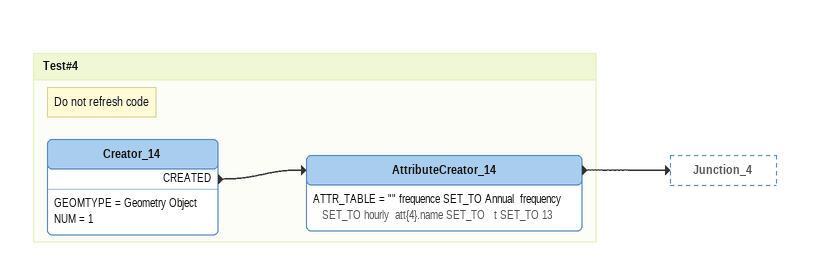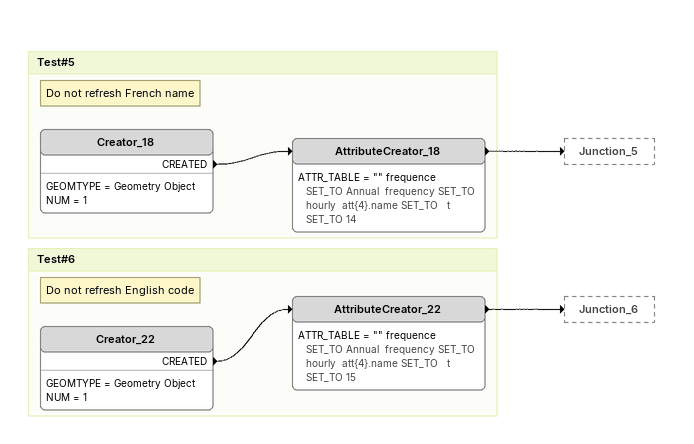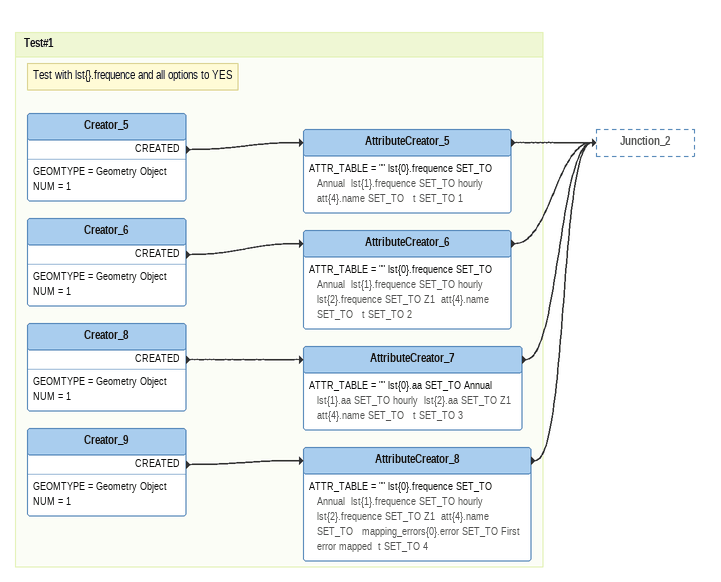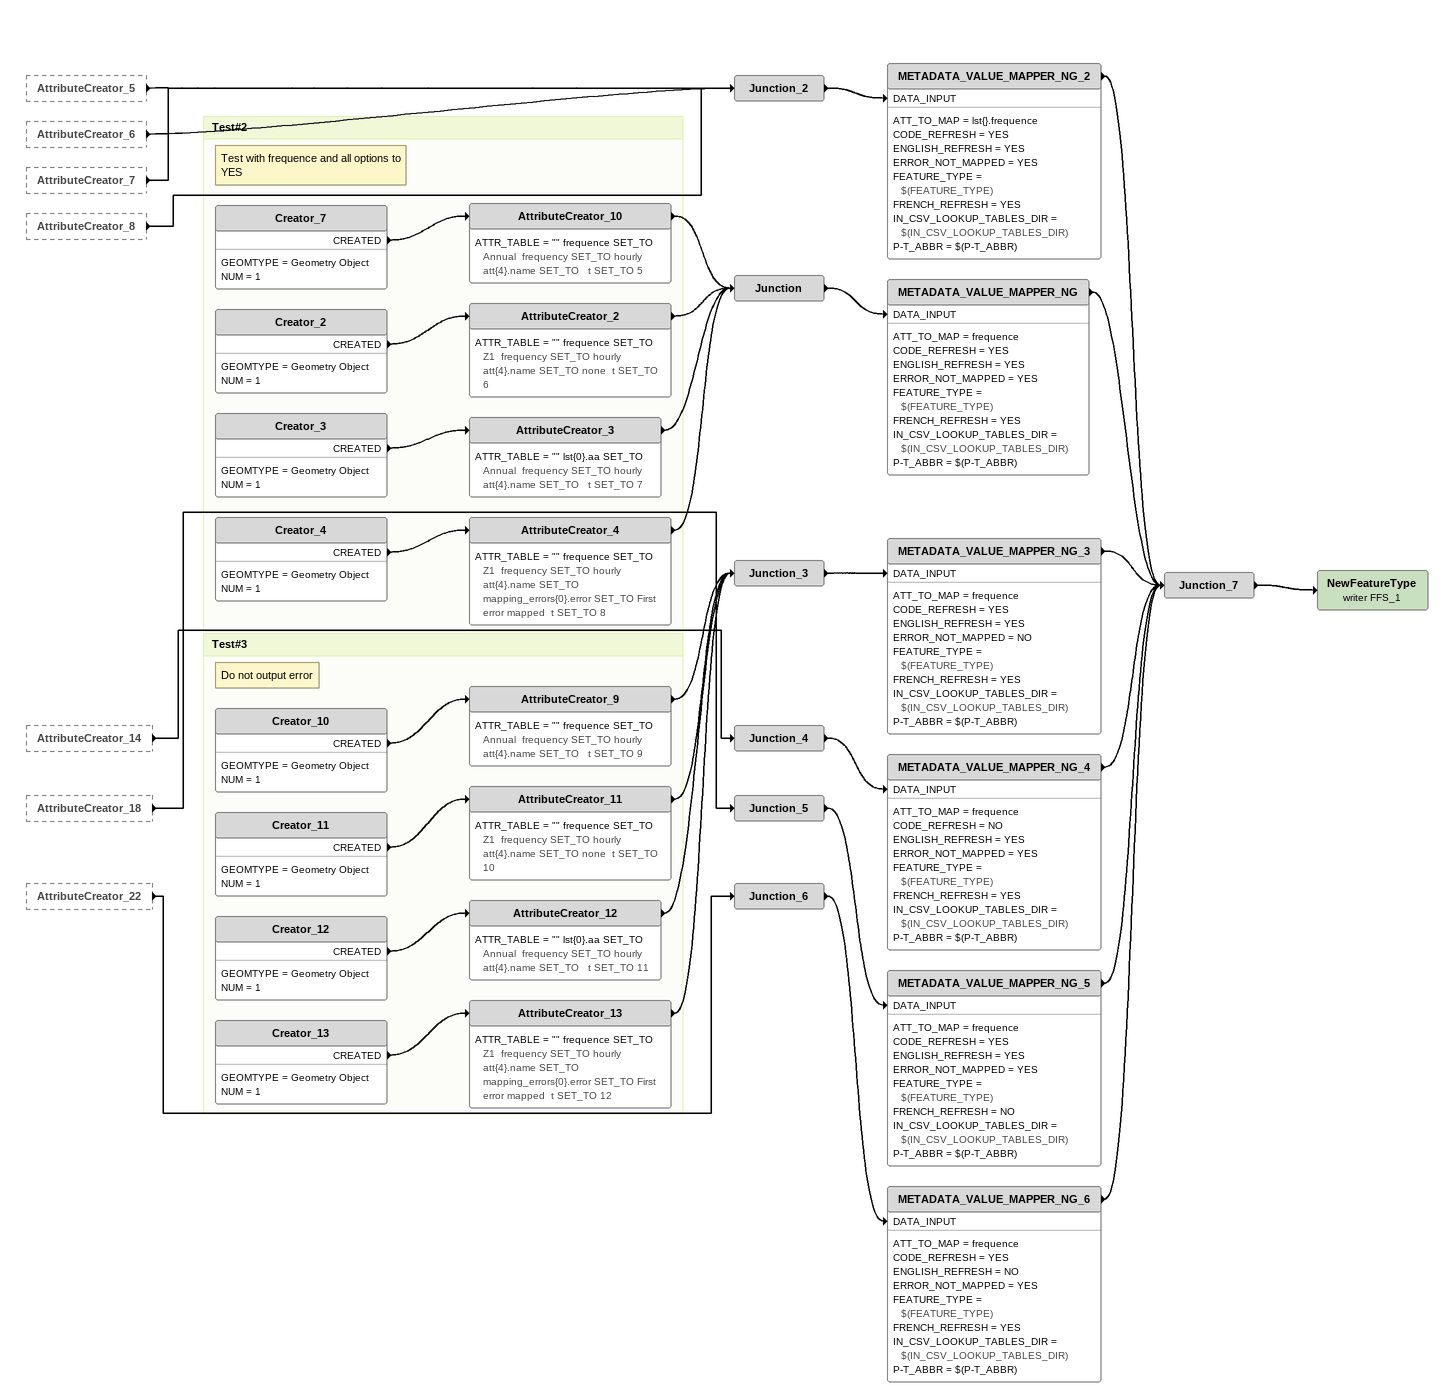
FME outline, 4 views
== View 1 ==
Bookmark: Test#4
Note: Do not refresh code
Creator_14
    GEOMTYPE = Geometry Object
    NUM = 1
    CREATED -> AttributeCreator_14
AttributeCreator_14
    ATTR_TABLE = "" frequence SET_TO Annual  frequency SET_TO hourly  att{4}.name SET_TO   t SET_TO 13
    -> Junction_4

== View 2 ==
Bookmark: Test#5
Note: Do not refresh French name
Creator_18
    GEOMTYPE = Geometry Object
    NUM = 1
    CREATED -> AttributeCreator_18
AttributeCreator_18
    ATTR_TABLE = "" frequence SET_TO Annual  frequency SET_TO hourly  att{4}.name SET_TO   t SET_TO 14
    -> Junction_5

Bookmark: Test#6
Note: Do not refresh English code
Creator_22
    GEOMTYPE = Geometry Object
    NUM = 1
    CREATED -> AttributeCreator_22
AttributeCreator_22
    ATTR_TABLE = "" frequence SET_TO Annual  frequency SET_TO hourly  att{4}.name SET_TO   t SET_TO 15
    -> Junction_6

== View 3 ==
Bookmark: Test#1
Note: Test with lst{}.frequence and all options to YES
Creator_5
    GEOMTYPE = Geometry Object
    NUM = 1
    CREATED -> AttributeCreator_5
AttributeCreator_5
    ATTR_TABLE = "" lst{0}.frequence SET_TO Annual  lst{1}.frequence SET_TO hourly  att{4}.name SET_TO   t SET_TO 1
    -> Junction_2
Creator_6
    GEOMTYPE = Geometry Object
    NUM = 1
    CREATED -> AttributeCreator_6
AttributeCreator_6
    ATTR_TABLE = "" lst{0}.frequence SET_TO Annual  lst{1}.frequence SET_TO hourly  lst{2}.frequence SET_TO Z1  att{4}.name SET_TO   t SET_TO 2
    -> Junction_2
Creator_8
    GEOMTYPE = Geometry Object
    NUM = 1
    CREATED -> AttributeCreator_7
AttributeCreator_7
    ATTR_TABLE = "" lst{0}.aa SET_TO Annual  lst{1}.aa SET_TO hourly  lst{2}.aa SET_TO Z1  att{4}.name SET_TO   t SET_TO 3
    -> Junction_2
Creator_9
    GEOMTYPE = Geometry Object
    NUM = 1
    CREATED -> AttributeCreator_8
AttributeCreator_8
    ATTR_TABLE = "" lst{0}.frequence SET_TO Annual  lst{1}.frequence SET_TO hourly  lst{2}.frequence SET_TO Z1  att{4}.name SET_TO   mapping_errors{0}.error SET_TO First error mapped  t SET_TO 4
    -> Junction_2

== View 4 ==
AttributeCreator_5 [outside]
    -> Junction_2
AttributeCreator_6 [outside]
    -> Junction_2
AttributeCreator_7 [outside]
    -> Junction_2
AttributeCreator_8 [outside]
    -> Junction_2
AttributeCreator_14 [outside]
    -> Junction_4
AttributeCreator_18 [outside]
    -> Junction_5
AttributeCreator_22 [outside]
    -> Junction_6
Junction_2
    -> METADATA_VALUE_MAPPER_NG_2 [DATA_INPUT]
METADATA_VALUE_MAPPER_NG_2
    ATT_TO_MAP = lst{}.frequence
    CODE_REFRESH = YES
    ENGLISH_REFRESH = YES
    ERROR_NOT_MAPPED = YES
    FEATURE_TYPE = $(FEATURE_TYPE)
    FRENCH_REFRESH = YES
    IN_CSV_LOOKUP_TABLES_DIR = $(IN_CSV_LOOKUP_TABLES_DIR)
    P-T_ABBR = $(P-T_ABBR)
    -> Junction_7
Junction
    -> METADATA_VALUE_MAPPER_NG [DATA_INPUT]
METADATA_VALUE_MAPPER_NG
    ATT_TO_MAP = frequence
    CODE_REFRESH = YES
    ENGLISH_REFRESH = YES
    ERROR_NOT_MAPPED = YES
    FEATURE_TYPE = $(FEATURE_TYPE)
    FRENCH_REFRESH = YES
    IN_CSV_LOOKUP_TABLES_DIR = $(IN_CSV_LOOKUP_TABLES_DIR)
    P-T_ABBR = $(P-T_ABBR)
    -> Junction_7
Junction_3
    -> METADATA_VALUE_MAPPER_NG_3 [DATA_INPUT]
METADATA_VALUE_MAPPER_NG_3
    ATT_TO_MAP = frequence
    CODE_REFRESH = YES
    ENGLISH_REFRESH = YES
    ERROR_NOT_MAPPED = NO
    FEATURE_TYPE = $(FEATURE_TYPE)
    FRENCH_REFRESH = YES
    IN_CSV_LOOKUP_TABLES_DIR = $(IN_CSV_LOOKUP_TABLES_DIR)
    P-T_ABBR = $(P-T_ABBR)
    -> Junction_7
Junction_4
    -> METADATA_VALUE_MAPPER_NG_4 [DATA_INPUT]
METADATA_VALUE_MAPPER_NG_4
    ATT_TO_MAP = frequence
    CODE_REFRESH = NO
    ENGLISH_REFRESH = YES
    ERROR_NOT_MAPPED = YES
    FEATURE_TYPE = $(FEATURE_TYPE)
    FRENCH_REFRESH = YES
    IN_CSV_LOOKUP_TABLES_DIR = $(IN_CSV_LOOKUP_TABLES_DIR)
    P-T_ABBR = $(P-T_ABBR)
    -> Junction_7
Junction_5
    -> METADATA_VALUE_MAPPER_NG_5 [DATA_INPUT]
METADATA_VALUE_MAPPER_NG_5
    ATT_TO_MAP = frequence
    CODE_REFRESH = YES
    ENGLISH_REFRESH = YES
    ERROR_NOT_MAPPED = YES
    FEATURE_TYPE = $(FEATURE_TYPE)
    FRENCH_REFRESH = NO
    IN_CSV_LOOKUP_TABLES_DIR = $(IN_CSV_LOOKUP_TABLES_DIR)
    P-T_ABBR = $(P-T_ABBR)
    -> Junction_7
Junction_6
    -> METADATA_VALUE_MAPPER_NG_6 [DATA_INPUT]
METADATA_VALUE_MAPPER_NG_6
    ATT_TO_MAP = frequence
    CODE_REFRESH = YES
    ENGLISH_REFRESH = NO
    ERROR_NOT_MAPPED = YES
    FEATURE_TYPE = $(FEATURE_TYPE)
    FRENCH_REFRESH = YES
    IN_CSV_LOOKUP_TABLES_DIR = $(IN_CSV_LOOKUP_TABLES_DIR)
    P-T_ABBR = $(P-T_ABBR)
    -> Junction_7
Junction_7
    -> NewFeatureType (writer FFS_1)
NewFeatureType (writer FFS_1)

Bookmark: Test#2
Note: Test with frequence and all options to YES
Creator_7
    GEOMTYPE = Geometry Object
    NUM = 1
    CREATED -> AttributeCreator_10
AttributeCreator_10
    ATTR_TABLE = "" frequence SET_TO Annual  frequency SET_TO hourly  att{4}.name SET_TO   t SET_TO 5
    -> Junction
Creator_2
    GEOMTYPE = Geometry Object
    NUM = 1
    CREATED -> AttributeCreator_2
AttributeCreator_2
    ATTR_TABLE = "" frequence SET_TO Z1  frequency SET_TO hourly  att{4}.name SET_TO none  t SET_TO 6
    -> Junction
Creator_3
    GEOMTYPE = Geometry Object
    NUM = 1
    CREATED -> AttributeCreator_3
AttributeCreator_3
    ATTR_TABLE = "" lst{0}.aa SET_TO Annual  frequency SET_TO hourly  att{4}.name SET_TO   t SET_TO 7
    -> Junction
Creator_4
    GEOMTYPE = Geometry Object
    NUM = 1
    CREATED -> AttributeCreator_4
AttributeCreator_4
    ATTR_TABLE = "" frequence SET_TO Z1  frequency SET_TO hourly  att{4}.name SET_TO   mapping_errors{0}.error SET_TO First error mapped  t SET_TO 8
    -> Junction

Bookmark: Test#3
Note: Do not output error
Creator_10
    GEOMTYPE = Geometry Object
    NUM = 1
    CREATED -> AttributeCreator_9
AttributeCreator_9
    ATTR_TABLE = "" frequence SET_TO Annual  frequency SET_TO hourly  att{4}.name SET_TO   t SET_TO 9
    -> Junction_3
Creator_11
    GEOMTYPE = Geometry Object
    NUM = 1
    CREATED -> AttributeCreator_11
AttributeCreator_11
    ATTR_TABLE = "" frequence SET_TO Z1  frequency SET_TO hourly  att{4}.name SET_TO none  t SET_TO 10
    -> Junction_3
Creator_12
    GEOMTYPE = Geometry Object
    NUM = 1
    CREATED -> AttributeCreator_12
AttributeCreator_12
    ATTR_TABLE = "" lst{0}.aa SET_TO Annual  frequency SET_TO hourly  att{4}.name SET_TO   t SET_TO 11
    -> Junction_3
Creator_13
    GEOMTYPE = Geometry Object
    NUM = 1
    CREATED -> AttributeCreator_13
AttributeCreator_13
    ATTR_TABLE = "" frequence SET_TO Z1  frequency SET_TO hourly  att{4}.name SET_TO   mapping_errors{0}.error SET_TO First error mapped  t SET_TO 12
    -> Junction_3
